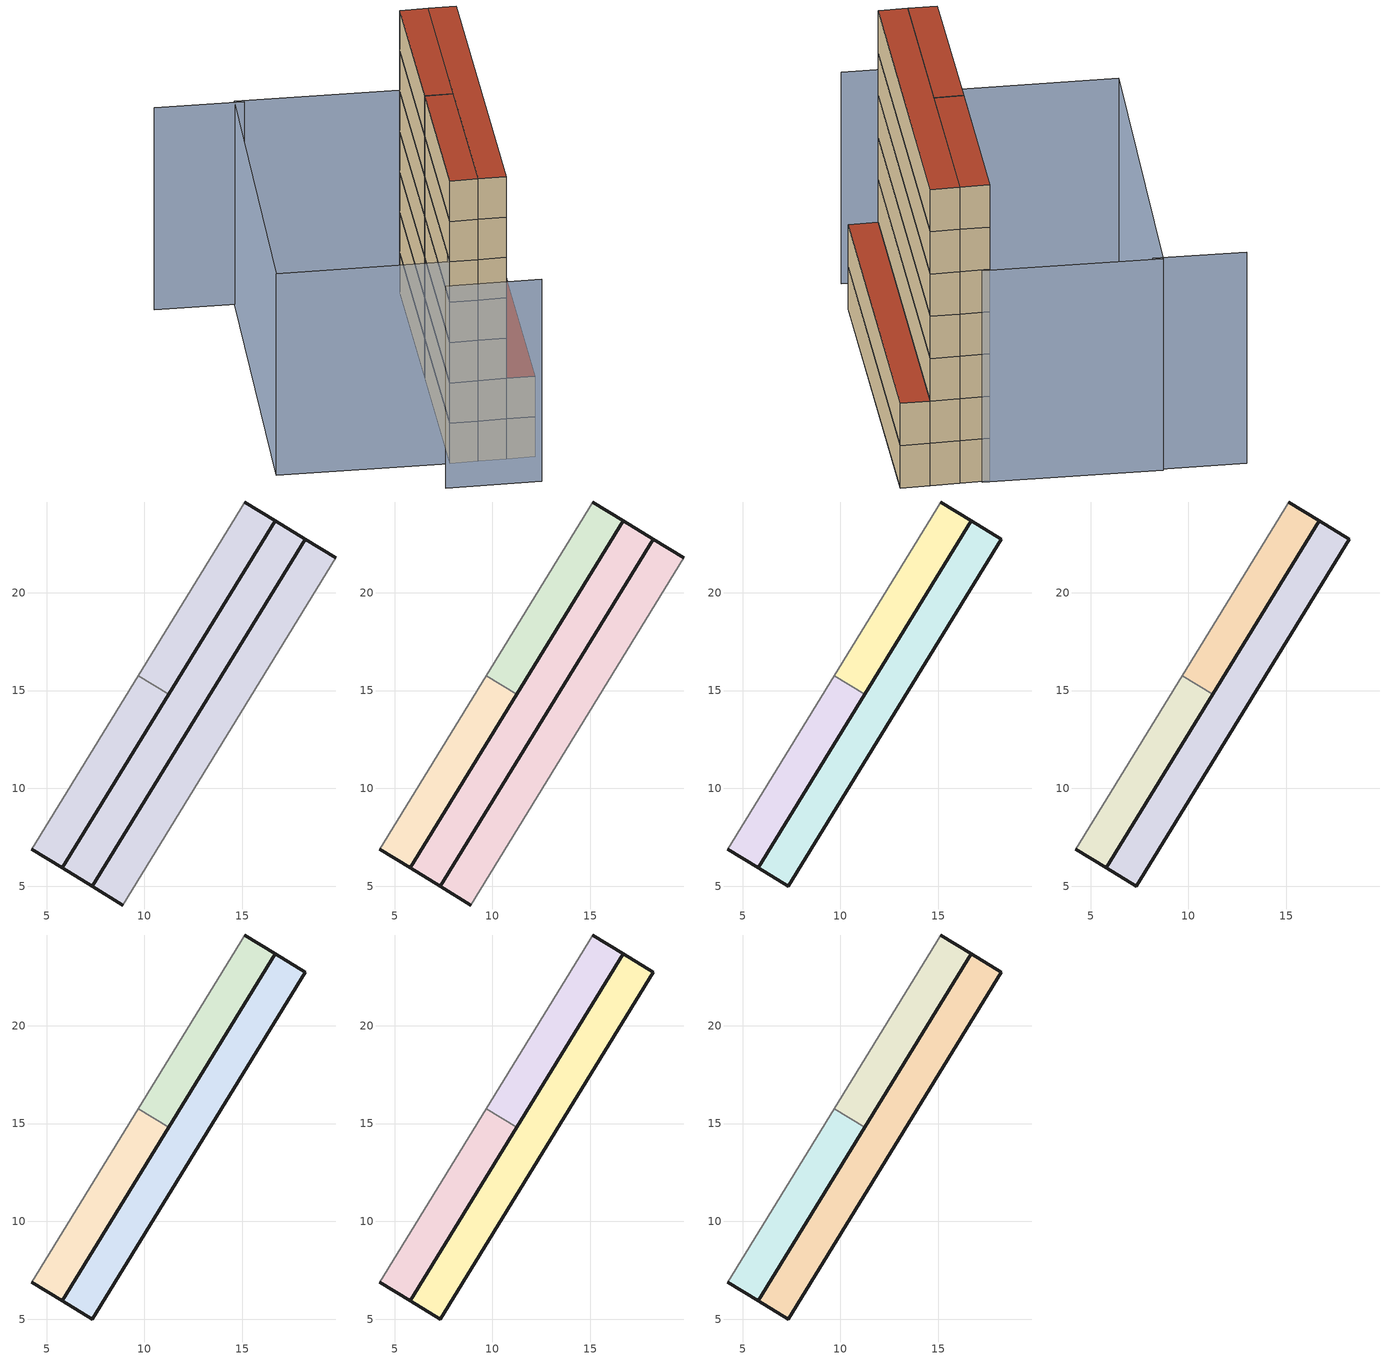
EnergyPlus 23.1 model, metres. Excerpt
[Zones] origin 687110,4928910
18704509d5b93f26_F0_dwelling_0
 floor ground (EU_floor_Construction): 18.21,22.73 7.34,5 5.81,5.95 11.24,14.81 16.68,23.67 z0; 11.24,14.81 5.81,5.95 4.25,6.9 9.68,15.77 z0
 wall outside (EU_wall_Construction): 4.25,6.9 5.81,5.95 11.24,14.81 z0:3
 wall adiabatic (EU_wall_Construction): 9.68,15.77 4.25,6.9 z0:3
 wall to 18704509d5b93f26_F0_dwelling_1 (EU_wall_Construction): 11.24,14.81 9.68,15.77 z0:3
18704509d5b93f26_F0_dwelling_1
 floor ground (EU_floor_Construction): 18.21,22.73 7.34,5 5.81,5.95 11.24,14.81 16.68,23.67 z0; 16.68,23.67 11.24,14.81 9.68,15.77 15.12,24.63 z0
 wall outside (EU_wall_Construction): 11.24,14.81 16.68,23.67 15.12,24.63 z0:3
 wall adiabatic (EU_wall_Construction): 15.12,24.63 9.68,15.77 z0:3
18704509d5b93f26_F0_dwelling_2
 floor ground (EU_floor_Construction): 18.21,22.73 7.34,5 5.81,5.95 16.68,23.67 z0; 19.77,21.77 8.9,4.05 7.34,5 18.21,22.73 z0
 wall outside (EU_wall_Construction): 19.77,21.77 18.21,22.73 7.34,5 8.9,4.05 z0:3
 wall adiabatic (EU_wall_Construction): 8.9,4.05 19.77,21.77 z0:3
18704509d5b93f26_F0_circulation
 floor ground (EU_floor_Construction): 18.21,22.73 7.34,5 5.81,5.95 11.24,14.81 16.68,23.67 z0; 11.24,14.81 5.81,5.95 4.25,6.9 9.68,15.77 z0; 16.68,23.67 11.24,14.81 9.68,15.77 15.12,24.63 z0; 19.77,21.77 8.9,4.05 7.34,5 18.21,22.73 z0
 wall outside (EU_wall_Construction): 18.21,22.73 16.68,23.67 5.81,5.95 7.34,5 18.21,22.73 z0:3
18704509d5b93f26_F1_dwelling_0
 floor outside (EU_floor_Construction): 11.24,14.81 5.81,5.95 4.25,6.9 9.68,15.77 z3
 floor to 18704509d5b93f26_F0_dwelling_0 (EU_floor_Construction): 18.21,22.73 7.34,5 5.81,5.95 11.24,14.81 16.68,23.67 z3
 wall outside (EU_wall_Construction): 4.25,6.9 5.81,5.95 11.24,14.81 z3:6
 wall adiabatic (EU_wall_Construction): 9.68,15.77 4.25,6.9 z3:6
 wall to 18704509d5b93f26_F1_dwelling_1 (EU_wall_Construction): 11.24,14.81 9.68,15.77 z3:6
18704509d5b93f26_F1_dwelling_1
 floor to 18704509d5b93f26_F0_dwelling_1 (EU_floor_Construction): 16.68,23.67 11.24,14.81 9.68,15.77 15.12,24.63 z3; 18.21,22.73 7.34,5 5.81,5.95 11.24,14.81 16.68,23.67 z3
 wall outside (EU_wall_Construction): 11.24,14.81 16.68,23.67 15.12,24.63 z3:6
 wall adiabatic (EU_wall_Construction): 15.12,24.63 9.68,15.77 z3:6
18704509d5b93f26_F1_dwelling_2
 floor to 18704509d5b93f26_F0_dwelling_2 (EU_floor_Construction): 19.77,21.77 8.9,4.05 7.34,5 18.21,22.73 z3; 18.21,22.73 7.34,5 5.81,5.95 16.68,23.67 z3
 wall outside (EU_wall_Construction): 19.77,21.77 18.21,22.73 7.34,5 8.9,4.05 z3:6
 wall adiabatic (EU_wall_Construction): 8.9,4.05 19.77,21.77 z3:6
 roof outside (EU_roof_Construction): 18.21,22.73 16.68,23.67 5.81,5.95 7.34,5 z6; 8.9,4.05 19.77,21.77 18.21,22.73 7.34,5 z6
18704509d5b93f26_F1_circulation
 floor outside (EU_floor_Construction): 16.68,23.67 11.24,14.81 9.68,15.77 15.12,24.63 z3; 19.77,21.77 8.9,4.05 7.34,5 18.21,22.73 z3
 floor to 18704509d5b93f26_F0_circulation (EU_floor_Construction): 18.21,22.73 7.34,5 5.81,5.95 11.24,14.81 16.68,23.67 z3; 11.24,14.81 5.81,5.95 4.25,6.9 9.68,15.77 z3
 wall outside (EU_wall_Construction): 18.21,22.73 16.68,23.67 5.81,5.95 7.34,5 18.21,22.73 z3:6
 roof outside (EU_floor_Construction): 8.9,4.05 19.77,21.77 18.21,22.73 7.34,5 z6
18704509d5b93f26_F2_dwelling_0
 floor outside (EU_floor_Construction): 11.24,14.81 5.81,5.95 4.25,6.9 9.68,15.77 z6
 floor to 18704509d5b93f26_F1_dwelling_0 (EU_floor_Construction): 18.21,22.73 7.34,5 5.81,5.95 11.24,14.81 16.68,23.67 z6
 wall outside (EU_wall_Construction): 4.25,6.9 5.81,5.95 11.24,14.81 z6:9
 wall adiabatic (EU_wall_Construction): 9.68,15.77 4.25,6.9 z6:9
 wall to 18704509d5b93f26_F2_dwelling_1 (EU_wall_Construction): 11.24,14.81 9.68,15.77 z6:9
18704509d5b93f26_F2_dwelling_1
 floor to 18704509d5b93f26_F1_dwelling_1 (EU_floor_Construction): 16.68,23.67 11.24,14.81 9.68,15.77 15.12,24.63 z6; 18.21,22.73 7.34,5 5.81,5.95 11.24,14.81 16.68,23.67 z6
 wall outside (EU_wall_Construction): 11.24,14.81 16.68,23.67 15.12,24.63 z6:9
 wall adiabatic (EU_wall_Construction): 15.12,24.63 9.68,15.77 z6:9
18704509d5b93f26_F2_circulation
 floor outside (EU_floor_Construction): 16.68,23.67 11.24,14.81 9.68,15.77 15.12,24.63 z6
 floor to 18704509d5b93f26_F1_circulation (EU_floor_Construction): 18.21,22.73 7.34,5 5.81,5.95 11.24,14.81 16.68,23.67 z6; 11.24,14.81 5.81,5.95 4.25,6.9 9.68,15.77 z6
 wall outside (EU_wall_Construction): 18.21,22.73 16.68,23.67 5.81,5.95 7.34,5 18.21,22.73 z6:9
18704509d5b93f26_F3_dwelling_0
 floor outside (EU_floor_Construction): 11.24,14.81 5.81,5.95 4.25,6.9 9.68,15.77 z9
 floor to 18704509d5b93f26_F2_dwelling_0 (EU_floor_Construction): 18.21,22.73 7.34,5 5.81,5.95 11.24,14.81 16.68,23.67 z9
 wall outside (EU_wall_Construction): 4.25,6.9 5.81,5.95 11.24,14.81 z9:12
 wall adiabatic (EU_wall_Construction): 9.68,15.77 4.25,6.9 z9:12
 wall to 18704509d5b93f26_F3_dwelling_1 (EU_wall_Construction): 11.24,14.81 9.68,15.77 z9:12
18704509d5b93f26_F3_dwelling_1
 floor to 18704509d5b93f26_F2_dwelling_1 (EU_floor_Construction): 16.68,23.67 11.24,14.81 9.68,15.77 15.12,24.63 z9; 18.21,22.73 7.34,5 5.81,5.95 11.24,14.81 16.68,23.67 z9
 wall outside (EU_wall_Construction): 11.24,14.81 16.68,23.67 15.12,24.63 z9:12
 wall adiabatic (EU_wall_Construction): 15.12,24.63 9.68,15.77 z9:12
18704509d5b93f26_F3_circulation
 floor outside (EU_floor_Construction): 16.68,23.67 11.24,14.81 9.68,15.77 15.12,24.63 z9
 floor to 18704509d5b93f26_F2_circulation (EU_floor_Construction): 18.21,22.73 7.34,5 5.81,5.95 11.24,14.81 16.68,23.67 z9; 11.24,14.81 5.81,5.95 4.25,6.9 9.68,15.77 z9
 wall outside (EU_wall_Construction): 18.21,22.73 16.68,23.67 5.81,5.95 7.34,5 18.21,22.73 z9:12
18704509d5b93f26_F4_dwelling_0
 floor outside (EU_floor_Construction): 11.24,14.81 5.81,5.95 4.25,6.9 9.68,15.77 z12
 floor to 18704509d5b93f26_F3_dwelling_0 (EU_floor_Construction): 18.21,22.73 7.34,5 5.81,5.95 11.24,14.81 16.68,23.67 z12
 wall outside (EU_wall_Construction): 4.25,6.9 5.81,5.95 11.24,14.81 z12:15
 wall adiabatic (EU_wall_Construction): 9.68,15.77 4.25,6.9 z12:15
 wall to 18704509d5b93f26_F4_dwelling_1 (EU_wall_Construction): 11.24,14.81 9.68,15.77 z12:15
18704509d5b93f26_F4_dwelling_1
 floor to 18704509d5b93f26_F3_dwelling_1 (EU_floor_Construction): 16.68,23.67 11.24,14.81 9.68,15.77 15.12,24.63 z12; 18.21,22.73 7.34,5 5.81,5.95 11.24,14.81 16.68,23.67 z12
 wall outside (EU_wall_Construction): 11.24,14.81 16.68,23.67 15.12,24.63 z12:15
 wall adiabatic (EU_wall_Construction): 15.12,24.63 9.68,15.77 z12:15
18704509d5b93f26_F4_circulation
 floor outside (EU_floor_Construction): 16.68,23.67 11.24,14.81 9.68,15.77 15.12,24.63 z12
 floor to 18704509d5b93f26_F3_circulation (EU_floor_Construction): 18.21,22.73 7.34,5 5.81,5.95 11.24,14.81 16.68,23.67 z12; 11.24,14.81 5.81,5.95 4.25,6.9 9.68,15.77 z12
 wall outside (EU_wall_Construction): 18.21,22.73 16.68,23.67 5.81,5.95 7.34,5 18.21,22.73 z12:15
18704509d5b93f26_F5_dwelling_0
 floor outside (EU_floor_Construction): 11.24,14.81 5.81,5.95 4.25,6.9 9.68,15.77 z15
 floor to 18704509d5b93f26_F4_dwelling_0 (EU_floor_Construction): 18.21,22.73 7.34,5 5.81,5.95 11.24,14.81 16.68,23.67 z15
 wall outside (EU_wall_Construction): 4.25,6.9 5.81,5.95 11.24,14.81 z15:18
 wall adiabatic (EU_wall_Construction): 9.68,15.77 4.25,6.9 z15:18
 wall to 18704509d5b93f26_F5_dwelling_1 (EU_wall_Construction): 11.24,14.81 9.68,15.77 z15:18
18704509d5b93f26_F5_dwelling_1
 floor to 18704509d5b93f26_F4_dwelling_1 (EU_floor_Construction): 16.68,23.67 11.24,14.81 9.68,15.77 15.12,24.63 z15; 18.21,22.73 7.34,5 5.81,5.95 11.24,14.81 16.68,23.67 z15
 wall outside (EU_wall_Construction): 11.24,14.81 16.68,23.67 15.12,24.63 z15:18
 wall adiabatic (EU_wall_Construction): 15.12,24.63 9.68,15.77 z15:18
18704509d5b93f26_F5_circulation
 floor outside (EU_floor_Construction): 16.68,23.67 11.24,14.81 9.68,15.77 15.12,24.63 z15
 floor to 18704509d5b93f26_F4_circulation (EU_floor_Construction): 18.21,22.73 7.34,5 5.81,5.95 11.24,14.81 16.68,23.67 z15; 11.24,14.81 5.81,5.95 4.25,6.9 9.68,15.77 z15
 wall outside (EU_wall_Construction): 18.21,22.73 16.68,23.67 5.81,5.95 7.34,5 18.21,22.73 z15:18
18704509d5b93f26_F6_dwelling_0
 floor outside (EU_floor_Construction): 11.24,14.81 5.81,5.95 4.25,6.9 9.68,15.77 z18
 floor to 18704509d5b93f26_F5_dwelling_0 (EU_floor_Construction): 18.21,22.73 7.34,5 5.81,5.95 11.24,14.81 16.68,23.67 z18
 wall outside (EU_wall_Construction): 4.25,6.9 5.81,5.95 11.24,14.81 z18:21
 wall adiabatic (EU_wall_Construction): 9.68,15.77 4.25,6.9 z18:21
 wall to 18704509d5b93f26_F6_dwelling_1 (EU_wall_Construction): 11.24,14.81 9.68,15.77 z18:21
 roof outside (EU_roof_Construction): 7.34,5 18.21,22.73 16.68,23.67 11.24,14.81 5.81,5.95 z21; 5.81,5.95 11.24,14.81 9.68,15.77 4.25,6.9 z21
18704509d5b93f26_F6_dwelling_1
 floor to 18704509d5b93f26_F5_dwelling_1 (EU_floor_Construction): 16.68,23.67 11.24,14.81 9.68,15.77 15.12,24.63 z18; 18.21,22.73 7.34,5 5.81,5.95 11.24,14.81 16.68,23.67 z18
 wall outside (EU_wall_Construction): 11.24,14.81 16.68,23.67 15.12,24.63 z18:21
 wall adiabatic (EU_wall_Construction): 15.12,24.63 9.68,15.77 z18:21
 roof outside (EU_roof_Construction): 7.34,5 18.21,22.73 16.68,23.67 11.24,14.81 5.81,5.95 z21; 11.24,14.81 16.68,23.67 15.12,24.63 9.68,15.77 z21
18704509d5b93f26_F6_circulation
 floor outside (EU_floor_Construction): 16.68,23.67 11.24,14.81 9.68,15.77 15.12,24.63 z18
 floor to 18704509d5b93f26_F5_circulation (EU_floor_Construction): 18.21,22.73 7.34,5 5.81,5.95 11.24,14.81 16.68,23.67 z18; 11.24,14.81 5.81,5.95 4.25,6.9 9.68,15.77 z18
 wall outside (EU_wall_Construction): 18.21,22.73 16.68,23.67 5.81,5.95 7.34,5 18.21,22.73 z18:21
 roof outside (EU_roof_Construction): 5.81,5.95 11.24,14.81 9.68,15.77 4.25,6.9 z21; 7.34,5 18.21,22.73 16.68,23.67 11.24,14.81 5.81,5.95 z21; 11.24,14.81 16.68,23.67 15.12,24.63 9.68,15.77 z21
shading: 2.18,4.83 7.33,1.55 / 1.99,33.14 6.79,30.01 / 4.22,6.93 -5.02,12.91 / -5.02,12.91 6.34,30.46 / 6.34,30.46 15.58,24.48 / 15.58,24.48 4.22,6.93 z0:15
[Building]
EU S2 Campaign: North Axis=0; Terrain=City; Solar Distribution=FullExterior
[Site:Location]
Bologna: Latitude=44.5; Longitude=11.25; Time Zone=1; Elevation=37
[SizingPeriod:WeatherFileDays]
AnnualSizingPeriod: Begin Month=1; Begin Day of Month=1; End Month=12; End Day of Month=31; Day of Week for Start Day=Monday; Use Weather File Daylight Saving Period=No; Use Weather File Rain and Snow Indicators=No
[MATERIAL]
EU_InternalMass_Material: Roughness=MediumRough; Thickness=0.1; Conductivity=1; Density=1800; Specific Heat=900; Thermal Absorptance=0.9; Solar Absorptance=0.7; Visible Absorptance=0.7
[MATERIAL:NOMASS] Roughness=MediumRough; Thermal Absorptance=0.9; Solar Absorptance=0.7; Visible Absorptance=0.7
Name | Thermal Resistance
EU_wall_NoMass | 0.905828
EU_roof_NoMass | 0.37593
EU_floor_NoMass | 0.67114
[CONSTRUCTION]
EU_wall_Construction: EU_wall_NoMass
EU_roof_Construction: EU_roof_NoMass
EU_floor_Construction: EU_floor_NoMass
EU_InternalMass_Construction: EU_InternalMass_Material
[ZONE] Type=1; Multiplier=1; Ceiling Height=autocalculate; Floor Area=autocalculate; Part of Total Floor Area=Yes
Name | Volume
18704509d5b93f26_F0_dwelling_0; 18704509d5b93f26_F0_dwelling_1 | 169.435
18704509d5b93f26_F1_dwelling_0; 18704509d5b93f26_F2_dwelling_0; 18704509d5b93f26_F3_dwelling_0; 18704509d5b93f26_F4_dwelling_0; 18704509d5b93f26_F5_dwelling_0; 18704509d5b93f26_F6_dwelling_0; 18704509d5b93f26_F1_dwelling_1; 18704509d5b93f26_F2_dwelling_1; 18704509d5b93f26_F3_dwelling_1; 18704509d5b93f26_F4_dwelling_1; 18704509d5b93f26_F5_dwelling_1; 18704509d5b93f26_F6_dwelling_1 | 169.436
18704509d5b93f26_F0_dwelling_2; 18704509d5b93f26_F1_dwelling_2 | 226.545
18704509d5b93f26_F0_circulation; 18704509d5b93f26_F1_circulation | 340.83
18704509d5b93f26_F2_circulation | 226.579
18704509d5b93f26_F3_circulation; 18704509d5b93f26_F4_circulation; 18704509d5b93f26_F5_circulation; 18704509d5b93f26_F6_circulation | 226.578
[INTERNALMASS] Construction=EU_InternalMass_Construction
Name | Zone or ZoneList | Surface Area
18704509d5b93f26_F0_dwelling_0_EU_InternalMass | 18704509d5b93f26_F0_dwelling_0 | 19.0474
18704509d5b93f26_F0_dwelling_1_EU_InternalMass | 18704509d5b93f26_F0_dwelling_1 | 19.0474
18704509d5b93f26_F0_dwelling_2_EU_InternalMass | 18704509d5b93f26_F0_dwelling_2 | 38.0837
18704509d5b93f26_F1_dwelling_0_EU_InternalMass | 18704509d5b93f26_F1_dwelling_0 | 19.0474
18704509d5b93f26_F1_dwelling_1_EU_InternalMass | 18704509d5b93f26_F1_dwelling_1 | 19.0474
18704509d5b93f26_F1_dwelling_2_EU_InternalMass | 18704509d5b93f26_F1_dwelling_2 | 38.0837
18704509d5b93f26_F2_dwelling_0_EU_InternalMass | 18704509d5b93f26_F2_dwelling_0 | 51.6921
18704509d5b93f26_F2_dwelling_1_EU_InternalMass | 18704509d5b93f26_F2_dwelling_1 | 51.6921
18704509d5b93f26_F3_dwelling_0_EU_InternalMass | 18704509d5b93f26_F3_dwelling_0 | 51.6921
18704509d5b93f26_F3_dwelling_1_EU_InternalMass | 18704509d5b93f26_F3_dwelling_1 | 51.6921
18704509d5b93f26_F4_dwelling_0_EU_InternalMass | 18704509d5b93f26_F4_dwelling_0 | 51.6921
18704509d5b93f26_F4_dwelling_1_EU_InternalMass | 18704509d5b93f26_F4_dwelling_1 | 51.6921
18704509d5b93f26_F5_dwelling_0_EU_InternalMass | 18704509d5b93f26_F5_dwelling_0 | 51.6921
18704509d5b93f26_F5_dwelling_1_EU_InternalMass | 18704509d5b93f26_F5_dwelling_1 | 51.6921
18704509d5b93f26_F6_dwelling_0_EU_InternalMass | 18704509d5b93f26_F6_dwelling_0 | 51.6921
18704509d5b93f26_F6_dwelling_1_EU_InternalMass | 18704509d5b93f26_F6_dwelling_1 | 51.6921
[OTHEREQUIPMENT] Fuel Type=Electricity; Design Level Calculation Method=Watts/Area; Power per Zone Floor Area=1; Fraction Latent=0; Fraction Radiant=0; Fraction Lost=0; Carbon Dioxide Generation Rate=0; EndUse Subcategory=EU_Step8_InternalGains
Name | Zone or ZoneList or Space or SpaceList | Schedule
EU_Step8_InternalGain_18704509d5b93f26_F0_dwelling_0_f000 | 18704509d5b93f26_F0_dwelling_0 | EU_Step8_GainSchedule_18704509d5b93f26_F0_dwelling_0_f000
EU_Step8_InternalGain_18704509d5b93f26_F0_dwelling_1_f000 | 18704509d5b93f26_F0_dwelling_1 | EU_Step8_GainSchedule_18704509d5b93f26_F0_dwelling_1_f000
EU_Step8_InternalGain_18704509d5b93f26_F0_dwelling_2_f000 | 18704509d5b93f26_F0_dwelling_2 | EU_Step8_GainSchedule_18704509d5b93f26_F0_dwelling_2_f000
EU_Step8_InternalGain_18704509d5b93f26_F1_dwelling_0_f000 | 18704509d5b93f26_F1_dwelling_0 | EU_Step8_GainSchedule_18704509d5b93f26_F1_dwelling_0_f000
EU_Step8_InternalGain_18704509d5b93f26_F1_dwelling_1_f000 | 18704509d5b93f26_F1_dwelling_1 | EU_Step8_GainSchedule_18704509d5b93f26_F1_dwelling_1_f000
EU_Step8_InternalGain_18704509d5b93f26_F1_dwelling_2_f000 | 18704509d5b93f26_F1_dwelling_2 | EU_Step8_GainSchedule_18704509d5b93f26_F1_dwelling_2_f000
EU_Step8_InternalGain_18704509d5b93f26_F2_dwelling_0_f000 | 18704509d5b93f26_F2_dwelling_0 | EU_Step8_GainSchedule_18704509d5b93f26_F2_dwelling_0_f000
EU_Step8_InternalGain_18704509d5b93f26_F2_dwelling_1_f000 | 18704509d5b93f26_F2_dwelling_1 | EU_Step8_GainSchedule_18704509d5b93f26_F2_dwelling_1_f000
EU_Step8_InternalGain_18704509d5b93f26_F3_dwelling_0_f000 | 18704509d5b93f26_F3_dwelling_0 | EU_Step8_GainSchedule_18704509d5b93f26_F3_dwelling_0_f000
EU_Step8_InternalGain_18704509d5b93f26_F3_dwelling_1_f000 | 18704509d5b93f26_F3_dwelling_1 | EU_Step8_GainSchedule_18704509d5b93f26_F3_dwelling_1_f000
EU_Step8_InternalGain_18704509d5b93f26_F4_dwelling_0_f000 | 18704509d5b93f26_F4_dwelling_0 | EU_Step8_GainSchedule_18704509d5b93f26_F4_dwelling_0_f000
EU_Step8_InternalGain_18704509d5b93f26_F4_dwelling_1_f000 | 18704509d5b93f26_F4_dwelling_1 | EU_Step8_GainSchedule_18704509d5b93f26_F4_dwelling_1_f000
EU_Step8_InternalGain_18704509d5b93f26_F5_dwelling_0_f000 | 18704509d5b93f26_F5_dwelling_0 | EU_Step8_GainSchedule_18704509d5b93f26_F5_dwelling_0_f000
EU_Step8_InternalGain_18704509d5b93f26_F5_dwelling_1_f000 | 18704509d5b93f26_F5_dwelling_1 | EU_Step8_GainSchedule_18704509d5b93f26_F5_dwelling_1_f000
EU_Step8_InternalGain_18704509d5b93f26_F6_dwelling_0_f000 | 18704509d5b93f26_F6_dwelling_0 | EU_Step8_GainSchedule_18704509d5b93f26_F6_dwelling_0_f000
EU_Step8_InternalGain_18704509d5b93f26_F6_dwelling_1_f000 | 18704509d5b93f26_F6_dwelling_1 | EU_Step8_GainSchedule_18704509d5b93f26_F6_dwelling_1_f000
[ZONEINFILTRATION:DESIGNFLOWRATE] Schedule=EU_AlwaysOn; Design Flow Rate Calculation Method=Flow/Area; Flow Rate per Floor Area=0.0005; Constant Term Coefficient=1; Temperature Term Coefficient=0; Velocity Term Coefficient=0; Velocity Squared Term Coefficient=0
Name | Zone or ZoneList or Space or SpaceList
EU_Circulation_Infiltration_18704509d5b93f26_F0_circulation | 18704509d5b93f26_F0_circulation
EU_Circulation_Infiltration_18704509d5b93f26_F1_circulation | 18704509d5b93f26_F1_circulation
EU_Circulation_Infiltration_18704509d5b93f26_F2_circulation | 18704509d5b93f26_F2_circulation
EU_Circulation_Infiltration_18704509d5b93f26_F3_circulation | 18704509d5b93f26_F3_circulation
EU_Circulation_Infiltration_18704509d5b93f26_F4_circulation | 18704509d5b93f26_F4_circulation
EU_Circulation_Infiltration_18704509d5b93f26_F5_circulation | 18704509d5b93f26_F5_circulation
EU_Circulation_Infiltration_18704509d5b93f26_F6_circulation | 18704509d5b93f26_F6_circulation
[ZONEVENTILATION:DESIGNFLOWRATE] Schedule=EU_AlwaysOn; Design Flow Rate Calculation Method=AirChanges/Hour; Air Changes per Hour=0.73129; Ventilation Type=Natural; Fan Pressure Rise=0; Fan Total Efficiency=1; Constant Term Coefficient=1; Temperature Term Coefficient=0; Velocity Term Coefficient=0; Velocity Squared Term Coefficient=0; Minimum Indoor Temperature=-100; Maximum Indoor Temperature=100; Delta Temperature=-100; Minimum Outdoor Temperature=-100; Maximum Outdoor Temperature=100; Maximum Wind Speed=40
Name | Zone or ZoneList or Space or SpaceList
EU_ConstantAir_18704509d5b93f26_F0_dwelling_0 | 18704509d5b93f26_F0_dwelling_0
EU_ConstantAir_18704509d5b93f26_F0_dwelling_1 | 18704509d5b93f26_F0_dwelling_1
EU_ConstantAir_18704509d5b93f26_F0_dwelling_2 | 18704509d5b93f26_F0_dwelling_2
EU_ConstantAir_18704509d5b93f26_F1_dwelling_0 | 18704509d5b93f26_F1_dwelling_0
EU_ConstantAir_18704509d5b93f26_F1_dwelling_1 | 18704509d5b93f26_F1_dwelling_1
EU_ConstantAir_18704509d5b93f26_F1_dwelling_2 | 18704509d5b93f26_F1_dwelling_2
EU_ConstantAir_18704509d5b93f26_F2_dwelling_0 | 18704509d5b93f26_F2_dwelling_0
EU_ConstantAir_18704509d5b93f26_F2_dwelling_1 | 18704509d5b93f26_F2_dwelling_1
EU_ConstantAir_18704509d5b93f26_F3_dwelling_0 | 18704509d5b93f26_F3_dwelling_0
EU_ConstantAir_18704509d5b93f26_F3_dwelling_1 | 18704509d5b93f26_F3_dwelling_1
EU_ConstantAir_18704509d5b93f26_F4_dwelling_0 | 18704509d5b93f26_F4_dwelling_0
EU_ConstantAir_18704509d5b93f26_F4_dwelling_1 | 18704509d5b93f26_F4_dwelling_1
EU_ConstantAir_18704509d5b93f26_F5_dwelling_0 | 18704509d5b93f26_F5_dwelling_0
EU_ConstantAir_18704509d5b93f26_F5_dwelling_1 | 18704509d5b93f26_F5_dwelling_1
EU_ConstantAir_18704509d5b93f26_F6_dwelling_0 | 18704509d5b93f26_F6_dwelling_0
EU_ConstantAir_18704509d5b93f26_F6_dwelling_1 | 18704509d5b93f26_F6_dwelling_1
[HVACTEMPLATE:THERMOSTAT] Constant Heating Setpoint=20; Constant Cooling Setpoint=50
EU_HeatOnly_18704509d5b93f26_F0_dwelling_0; EU_HeatOnly_18704509d5b93f26_F0_dwelling_1; EU_HeatOnly_18704509d5b93f26_F0_dwelling_2; EU_HeatOnly_18704509d5b93f26_F1_dwelling_0; EU_HeatOnly_18704509d5b93f26_F1_dwelling_1; EU_HeatOnly_18704509d5b93f26_F1_dwelling_2; EU_HeatOnly_18704509d5b93f26_F2_dwelling_0; EU_HeatOnly_18704509d5b93f26_F2_dwelling_1; EU_HeatOnly_18704509d5b93f26_F3_dwelling_0; EU_HeatOnly_18704509d5b93f26_F3_dwelling_1; EU_HeatOnly_18704509d5b93f26_F4_dwelling_0; EU_HeatOnly_18704509d5b93f26_F4_dwelling_1; EU_HeatOnly_18704509d5b93f26_F5_dwelling_0; EU_HeatOnly_18704509d5b93f26_F5_dwelling_1; EU_HeatOnly_18704509d5b93f26_F6_dwelling_0; EU_HeatOnly_18704509d5b93f26_F6_dwelling_1
[HVACTEMPLATE:ZONE:IDEALLOADSAIRSYSTEM] System Availability Schedule=EU_AlwaysOn; Maximum Heating Supply Air Temperature=50; Minimum Cooling Supply Air Temperature=13; Maximum Heating Supply Air Humidity Ratio=0.0156; Minimum Cooling Supply Air Humidity Ratio=0.0077; Heating Limit=NoLimit; Cooling Limit=NoLimit; Heating Availability Schedule=EU_AlwaysOn; Cooling Availability Schedule=EU_CoolingOff; Dehumidification Control Type=ConstantSensibleHeatRatio; Cooling Sensible Heat Ratio=0.7; Dehumidification Setpoint=60; Humidification Control Type=None; Humidification Setpoint=30; Outdoor Air Method=None; Outdoor Air Flow Rate per Person=0.00944; Outdoor Air Flow Rate per Zone Floor Area=0; Outdoor Air Flow Rate per Zone=0; Demand Controlled Ventilation Type=None; Outdoor Air Economizer Type=NoEconomizer; Heat Recovery Type=None; Sensible Heat Recovery Effectiveness=0.7; Latent Heat Recovery Effectiveness=0.65
Name | Template Thermostat
18704509d5b93f26_F0_dwelling_0 | EU_HeatOnly_18704509d5b93f26_F0_dwelling_0
18704509d5b93f26_F0_dwelling_1 | EU_HeatOnly_18704509d5b93f26_F0_dwelling_1
18704509d5b93f26_F0_dwelling_2 | EU_HeatOnly_18704509d5b93f26_F0_dwelling_2
18704509d5b93f26_F1_dwelling_0 | EU_HeatOnly_18704509d5b93f26_F1_dwelling_0
18704509d5b93f26_F1_dwelling_1 | EU_HeatOnly_18704509d5b93f26_F1_dwelling_1
18704509d5b93f26_F1_dwelling_2 | EU_HeatOnly_18704509d5b93f26_F1_dwelling_2
18704509d5b93f26_F2_dwelling_0 | EU_HeatOnly_18704509d5b93f26_F2_dwelling_0
18704509d5b93f26_F2_dwelling_1 | EU_HeatOnly_18704509d5b93f26_F2_dwelling_1
18704509d5b93f26_F3_dwelling_0 | EU_HeatOnly_18704509d5b93f26_F3_dwelling_0
18704509d5b93f26_F3_dwelling_1 | EU_HeatOnly_18704509d5b93f26_F3_dwelling_1
18704509d5b93f26_F4_dwelling_0 | EU_HeatOnly_18704509d5b93f26_F4_dwelling_0
18704509d5b93f26_F4_dwelling_1 | EU_HeatOnly_18704509d5b93f26_F4_dwelling_1
18704509d5b93f26_F5_dwelling_0 | EU_HeatOnly_18704509d5b93f26_F5_dwelling_0
18704509d5b93f26_F5_dwelling_1 | EU_HeatOnly_18704509d5b93f26_F5_dwelling_1
18704509d5b93f26_F6_dwelling_0 | EU_HeatOnly_18704509d5b93f26_F6_dwelling_0
18704509d5b93f26_F6_dwelling_1 | EU_HeatOnly_18704509d5b93f26_F6_dwelling_1
[SIZING:ZONE] Zone Cooling Design Supply Air Temperature Input Method=SupplyAirTemperature; Zone Cooling Design Supply Air Temperature=13; Zone Heating Design Supply Air Temperature Input Method=SupplyAirTemperature; Zone Heating Design Supply Air Temperature=50; Zone Cooling Design Supply Air Humidity Ratio=0.008; Zone Heating Design Supply Air Humidity Ratio=0.008; Cooling Design Air Flow Method=DesignDay; Cooling Design Air Flow Rate=0; Cooling Minimum Air Flow per Zone Floor Area=0.000762; Cooling Minimum Air Flow=0; Cooling Minimum Air Flow Fraction=0.2; Heating Design Air Flow Method=DesignDay; Heating Design Air Flow Rate=0; Heating Maximum Air Flow per Zone Floor Area=0.002032; Heating Maximum Air Flow=0.141576; Heating Maximum Air Flow Fraction=0.3; Account for Dedicated Outdoor Air System=No; Dedicated Outdoor Air System Control Strategy=NeutralSupplyAir; Dedicated Outdoor Air Low Setpoint Temperature for Design=autosize; Dedicated Outdoor Air High Setpoint Temperature for Design=autosize; Zone Load Sizing Method=Sensible Load Only No Latent Load; Zone Latent Cooling Design Supply Air Humidity Ratio Input Method=HumidityRatioDifference; Zone Cooling Design Supply Air Humidity Ratio Difference=0.005; Zone Latent Heating Design Supply Air Humidity Ratio Input Method=HumidityRatioDifference; Zone Humidification Design Supply Air Humidity Ratio Difference=0.005
18704509d5b93f26_F0_dwelling_0; 18704509d5b93f26_F0_dwelling_1; 18704509d5b93f26_F0_dwelling_2; 18704509d5b93f26_F1_dwelling_0; 18704509d5b93f26_F1_dwelling_1; 18704509d5b93f26_F1_dwelling_2; 18704509d5b93f26_F2_dwelling_0; 18704509d5b93f26_F2_dwelling_1; 18704509d5b93f26_F3_dwelling_0; 18704509d5b93f26_F3_dwelling_1; 18704509d5b93f26_F4_dwelling_0; 18704509d5b93f26_F4_dwelling_1; 18704509d5b93f26_F5_dwelling_0; 18704509d5b93f26_F5_dwelling_1; 18704509d5b93f26_F6_dwelling_0; 18704509d5b93f26_F6_dwelling_1
[SCHEDULE:CONSTANT]
Name | Hourly Value
EU_AlwaysOn | 1
EU_CoolingOff | 0
[SCHEDULE:FILE] Column Number=1; Rows to Skip at Top=0; Number of Hours of Data=8760; Column Separator=Comma; Interpolate to Timestep=No; Minutes per Item=60; Adjust Schedule for Daylight Savings=Yes
Name | File
EU_Step8_GainSchedule_18704509d5b93f26_F0_dwelling_0_f000 | ../../schedules/18704509d5b93f26/18704509d5b93f26_F0_dwelling_0_f000_gain.csv
EU_Step8_GainSchedule_18704509d5b93f26_F0_dwelling_1_f000 | ../../schedules/18704509d5b93f26/18704509d5b93f26_F0_dwelling_1_f000_gain.csv
EU_Step8_GainSchedule_18704509d5b93f26_F0_dwelling_2_f000 | ../../schedules/18704509d5b93f26/18704509d5b93f26_F0_dwelling_2_f000_gain.csv
EU_Step8_GainSchedule_18704509d5b93f26_F1_dwelling_0_f000 | ../../schedules/18704509d5b93f26/18704509d5b93f26_F1_dwelling_0_f000_gain.csv
EU_Step8_GainSchedule_18704509d5b93f26_F1_dwelling_1_f000 | ../../schedules/18704509d5b93f26/18704509d5b93f26_F1_dwelling_1_f000_gain.csv
EU_Step8_GainSchedule_18704509d5b93f26_F1_dwelling_2_f000 | ../../schedules/18704509d5b93f26/18704509d5b93f26_F1_dwelling_2_f000_gain.csv
EU_Step8_GainSchedule_18704509d5b93f26_F2_dwelling_0_f000 | ../../schedules/18704509d5b93f26/18704509d5b93f26_F2_dwelling_0_f000_gain.csv
EU_Step8_GainSchedule_18704509d5b93f26_F2_dwelling_1_f000 | ../../schedules/18704509d5b93f26/18704509d5b93f26_F2_dwelling_1_f000_gain.csv
EU_Step8_GainSchedule_18704509d5b93f26_F3_dwelling_0_f000 | ../../schedules/18704509d5b93f26/18704509d5b93f26_F3_dwelling_0_f000_gain.csv
EU_Step8_GainSchedule_18704509d5b93f26_F3_dwelling_1_f000 | ../../schedules/18704509d5b93f26/18704509d5b93f26_F3_dwelling_1_f000_gain.csv
EU_Step8_GainSchedule_18704509d5b93f26_F4_dwelling_0_f000 | ../../schedules/18704509d5b93f26/18704509d5b93f26_F4_dwelling_0_f000_gain.csv
EU_Step8_GainSchedule_18704509d5b93f26_F4_dwelling_1_f000 | ../../schedules/18704509d5b93f26/18704509d5b93f26_F4_dwelling_1_f000_gain.csv
EU_Step8_GainSchedule_18704509d5b93f26_F5_dwelling_0_f000 | ../../schedules/18704509d5b93f26/18704509d5b93f26_F5_dwelling_0_f000_gain.csv
EU_Step8_GainSchedule_18704509d5b93f26_F5_dwelling_1_f000 | ../../schedules/18704509d5b93f26/18704509d5b93f26_F5_dwelling_1_f000_gain.csv
EU_Step8_GainSchedule_18704509d5b93f26_F6_dwelling_0_f000 | ../../schedules/18704509d5b93f26/18704509d5b93f26_F6_dwelling_0_f000_gain.csv
EU_Step8_GainSchedule_18704509d5b93f26_F6_dwelling_1_f000 | ../../schedules/18704509d5b93f26/18704509d5b93f26_F6_dwelling_1_f000_gain.csv
